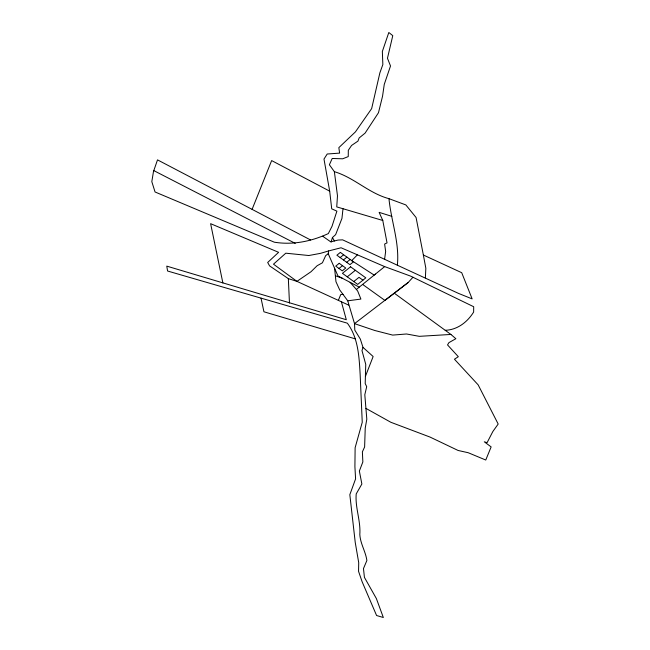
<?xml version="1.0" encoding="UTF-8"?>
<svg xmlns="http://www.w3.org/2000/svg" width="650" height="650" viewBox="0 0 650 650"><rect width="100%" height="100%" fill="white"/><g stroke="black" fill="none" stroke-linecap="round" stroke-linejoin="round"><path stroke-width="0.97" d="M388.96 198.664L405.844 204.921L416.073 217.498L423.361 255.011L461.711 272.707L472.144 298.894L458.51 293.402L397.361 265.216C399.652 242.686 391.113 220.984 388.96 198.664C368.883 193.31 354.185 177.604 334.376 171.673L329.387 164.759L332.199 158.478L342.664 158.795L348.246 156.585L348.311 150.272L351.569 145.454L357.963 141.099L359.133 137.979L365.089 133.128L378.479 112.726L382.549 96.216L384.264 84.37L390.512 65.975L387.465 58.248L392.779 35.636L388.814 32.5L382.346 51.472L382.85 64.561L379.876 72.832L371.654 108.615L355.428 131.885L338.845 147.639L339.617 153.116L327.21 154.009L323.984 159.055L329.688 191.165L331.711 208.829L336.895 211.153L332.036 226.249L328.339 233.569C311.537 241.377 292.776 245.221 274.324 242.19L155.058 191.986L151.816 181.659L153.489 171.511L157.511 159.876L310.513 239.939M425.376 277.875L425.839 268.239L423.361 255.011M334.376 171.673L337.48 195.796L336.741 206.911L342.997 208.723L341.949 218.416L335.619 234.666L332.426 237.534L331.069 242.076L322.692 236.226M384.597 259.293L385.645 251.453L384.621 244.034L387.034 242.889L382.777 220.472L379.137 212.355L391.836 216.344M359.247 287.129L337.951 275.957L328.242 253.744L328.616 250.949L341.055 247.764L384.67 266.606L410.572 276.104L473.696 306.735L473.631 312.065C467.374 322.099 457.446 329.875 445.209 330.298M334.588 268.255L335.969 281.718L339.674 289.851L347.742 300.812L354.526 323.635L354.803 330.111L360.336 339.089L362.993 347.384L361.985 350.594L365.747 364.382L365.202 383.557L366.697 386.661L364.812 394.713L366.811 419.218L365.235 428.041L364.618 446.956L362.383 451.856L362.854 461.939L359.361 471.047L361.871 484.014L356.216 493.911C355.006 507.544 360.823 520.674 359.816 534.503C360.368 543.806 365.601 551.403 366.884 560.487L363.472 568.571L364.423 577.371L376.366 598.544L383.329 617.5L376.586 615.517L362.148 581.807L358.548 571.326L358.719 562.681L355.233 542.433L349.83 494.691L355.582 478.887L354.908 466.651L355.127 447.712L362.245 422.289L360.149 374.416C359.141 356.939 358.264 337.74 347.344 323.18L167.586 271.017L166.766 266.126L346.304 319.735L341.388 301.779M365.406 376.407L373.141 356.517L362.993 347.384M252.086 209.373L271.651 160.582L329.688 191.165M338.349 300.389L340.754 294.531L343.119 294.369M365.926 408.387L390.853 422.281L430.024 437.068L458.096 450.466L468.219 452.725L485.753 460.029L491.14 446.907L484.299 441.813L487.102 442.634L492.838 431.535L498.184 424.044L478.156 384.865L454.456 359.223L458.315 356.696L447.525 344.906L448.923 342.631L455.869 338.715L450.913 334.449L419.291 336.334L406.502 333.986L392.657 335.091L374.782 330.493L354.526 323.635L408.2 282.482L412.953 277.249M357.419 254.832L351.715 260.609L374.189 275.096L384.67 266.606M375.399 274.113L356.379 289.445L350.082 282.319M340.153 257.571L343.639 254.759M343.411 259.935L346.905 257.124M338.999 268.483L342.493 265.671M346.678 262.299L350.171 259.488M347.254 276.819L355.363 270.286M353.779 281.548L359.011 277.331L362.928 280.174M408.2 282.482L384.922 300.422L362.619 284.416M328.242 253.744L325.674 255.629L322.408 262.795L317.111 265.744L311.001 271.749L296.928 281.361L288.332 278.631L269.579 265.882L267.686 262.47L278.606 252.322L210.616 223.673L222.885 282.994M328.616 250.949L320.483 253.346L308.831 255.523L285.789 253.191L273.488 264.176L296.928 281.361L348.692 305.126M331.159 241.768L338.049 240.061L342.639 239.85L397.361 265.208M347.742 300.812L360.896 299.073L357.703 291.086L356.379 289.445M342.997 208.723L382.777 220.472M355.379 338.886L263.933 311.789L261.016 298.131M335.489 275.819L342.241 278.208M153.806 170.609L295.279 243.376M394.298 293.199L450.913 334.449M332.426 237.534L334.401 240.963M288.332 278.631L289.469 303.022M340.373 252.395L336.887 255.206L349.944 264.664L353.429 261.852L340.373 252.395M339.227 263.307L335.733 266.118L342.266 270.847L345.751 268.036L339.227 263.307M350.545 266.801L342.436 273.333L357.695 284.391L365.804 277.851L350.545 266.801"/></g></svg>
